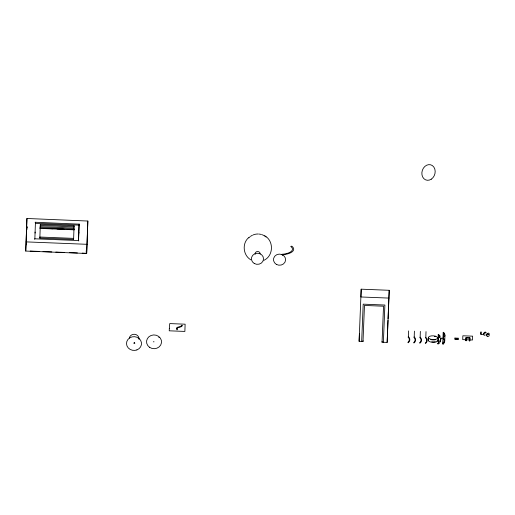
<?xml version="1.0" encoding="UTF-8"?>
<svg xmlns="http://www.w3.org/2000/svg" width="515" height="515" viewBox="0 0 515 515"><rect width="100%" height="100%" fill="white"/><g stroke="black" fill="none" stroke-linecap="round" stroke-linejoin="round"><path stroke-width="0.77" d="M486.186 332.935C486.089 330.785 482.632 332.993 483.868 334.351M483.694 334.493L480.907 334.377L481.004 331.834L480.952 333.057M25.75 251.069L26.941 218.482L87.846 221.032L87.035 244.31L86.662 253.489L25.75 251.069L26.941 218.482M26.432 244.799L26.535 241.651M26.967 229.452L27.044 227.154A1.931 1.249 70.7 0 1 27.018 226.381M34.853 239.089L35.445 222.268L79.465 224.16M39.848 238.072L40.325 224.443L74.083 225.853L73.6 239.411L39.848 238.072L39.887 237.035L73.645 238.381L73.6 239.411M78.512 240.827L79.098 224.096L78.525 240.544L78.879 240.898M86.263 251.816L86.314 250.232M86.662 253.489L87.846 221.032M159 337.164L158.993 337.434A5.929 2.356 2.3 0 1 158.955 337.66M359.116 341.303L361.189 289.179L389.218 290.293L387.145 342.417L382.059 342.23L383.521 306.2L364.472 305.447L363.004 341.471L359.116 341.303L359.393 333.508M361.189 289.179L360.918 296.975L388.947 298.088M361.678 341.419L363.197 304.159L384.892 305.041L383.379 342.269M363.004 341.471L363.03 340.698M382.059 342.23L382.085 341.458M387.145 342.417L387.995 320.375M408.434 336.707L408.08 337.055A3.83 3.515 2 0 1 407.861 342.391L408.183 342.765A4.352 3.991 2 0 0 408.434 336.707L408.633 330.913M414.208 336.932L413.854 337.28A3.83 3.515 2 0 1 413.642 342.623L413.963 342.996A4.352 3.991 2 0 0 414.208 336.932L414.408 331.139M420.15 337.171L419.802 337.518A3.83 3.515 2 0 1 419.583 342.855L419.905 343.228A4.352 3.991 2 0 0 420.15 337.171L420.356 331.377M425.815 337.396L425.467 337.743A3.83 3.515 2 0 1 425.248 343.08L425.57 343.454A4.352 3.991 2 0 0 425.815 337.396L426.021 331.602M443.531 332.297L443.325 338.091A4.352 3.991 2 0 1 443.08 344.149L442.758 343.775L443.177 332.645L443.531 332.297A4.352 3.991 2 0 1 444.702 336.514M443.08 344.149L443.158 341.979M444.722 341.181L444.928 335.387M457.346 339.288L457.326 338.786M457.442 339.353L457.417 338.645L455.987 338.587L455.968 339.147L457.397 339.14M469.281 340.833L469.32 339.881L466.41 339.765L466.371 340.718L465.837 340.698L465.946 337.718L469.918 337.879L469.809 340.853L469.281 340.833L469.384 338.065L466.468 337.949L466.429 338.902M466.371 340.718L466.468 337.949M27.018 227.862L27.044 227.154M35.065 233.063L35.104 232.033M40.325 224.443L40.286 225.473L74.038 226.89L74.083 225.853M78.769 233.353L78.879 232.323M388.059 318.791L389.218 290.293M465.837 340.698L465.875 339.745L462.721 339.623L462.856 335.78L472.635 336.166L472.5 340.009L469.847 339.906L469.809 340.853M465.908 338.67L465.946 337.718M469.345 339.018L469.384 338.065M469.88 338.825L469.918 337.879M480.959 333.16L480.907 334.351M438.748 337.911L438.143 334.962L438.349 334.544L438.58 334.866M440.57 340.196L440.634 338.49M428.326 339.61L428.461 340.763A4.699 1.867 2.3 0 0 434.164 342.314L435.304 342.172A4.699 1.867 2.3 0 0 437.57 340.158M438.529 338.928L438.104 340.602A5.89 2.337 2.3 0 1 439.05 341.13M428.39 338.162L428.519 337.898A4.596 1.822 2.3 0 1 428.692 337.434M438.6 339.597L438.104 340.602M440.087 341.561L440.299 341.136M440.396 341.851L441.014 338.419M488.98 334.55C490.377 331.821 485.458 333.398 486.933 335.31M439.816 342.346A5.89 2.337 2.3 0 1 437.988 343.949L438.658 341.136L438.233 337.892A5.89 2.337 2.3 0 0 438.349 334.544M437.988 343.949L438.941 341.252L438.233 337.892M248.7 237.582C241.812 243.363 243.061 255.421 250.85 259.83M443.325 338.091L442.977 338.439A3.83 3.515 2 0 1 442.758 343.775M34.486 239.134L34.872 238.805L78.525 240.544M263.88 260.345C273.574 255.955 274.044 240.898 264.762 235.799M485.355 334.988C482.845 336.623 483.469 332.239 485.677 332.89M438.033 338.175L438.555 337.969A5.639 2.24 2.3 0 0 438.98 337.743M437.814 343.511L438.336 343.305M435.349 339.752L434.235 339.894A4.596 1.822 2.3 0 1 430.759 339.572M435.272 341.735L434.158 341.87A4.596 1.822 2.3 0 1 431.782 341.78M35.072 222.306L35.445 222.268L35.406 223.304L79.059 225.132M26.123 241.889L87.035 244.31M30.211 251.063L39.011 251.41M43.009 251.571L51.809 251.919M55.813 252.08L64.613 252.427M69.409 252.62L77.411 252.936M82.207 253.129L86.211 253.29M153.309 341.786L154.043 341.818M40.067 226.684L74.121 228.106M39.842 227.688L74.237 229.13M44.2 228.396L53.013 228.763M57.017 228.93L64.233 229.233M69.042 229.439L74.649 229.671M39.816 228.396L74.212 229.832M438.143 334.962L438.651 335.207A5.639 2.24 2.3 0 1 439.327 337.486M437.93 340.299L438.432 340.55A5.639 2.24 2.3 0 1 439.173 341.091M442.958 337.982L443.28 338.355M428.577 340.357L428.429 337.499A4.699 1.867 2.3 0 1 435.529 336.166A4.699 1.867 2.3 0 1 435.42 339.398L434.28 339.54A4.699 1.867 2.3 0 1 428.57 337.988L428.461 340.763L428.055 338.876L428.429 337.499L428.519 337.898M438.922 335.709L439.025 336.205M441.065 338.786L440.943 337.859L440.988 338.226M440.679 338.844L440.57 338.001L440.615 338.342M443.177 332.645A3.83 3.515 2 0 1 443.872 333.43M444.117 333.881A3.83 3.515 2 0 1 444.291 334.364M428.493 339.797A4.699 1.867 2.3 0 0 428.313 340.273L428.441 339.881A4.596 1.822 2.3 0 1 428.609 339.417M437.48 339.765A4.596 1.822 2.3 0 1 436.971 341.136M434.357 336.372A4.596 1.822 2.3 0 1 435.458 336.598M437.119 337.331A4.596 1.822 2.3 0 1 437.525 338.728M282.426 255.215A15.186 6.032 2.3 0 0 282.214 254.777A15.592 6.193 2.3 0 0 291.812 246.176L290.737 246.37A14.375 5.71 2.3 0 1 281.898 254.301M255.208 254.301A2.498 2.292 2 0 1 257.41 251.513A2.498 2.292 2 0 1 260.139 253.901M248.88 237.879A11.787 10.821 2 0 1 249.936 236.855M250.515 236.398A11.787 10.821 2 0 1 252.447 235.233M253.135 234.93A11.787 10.821 2 0 1 258.395 234.016M259.161 234.074A11.787 10.821 2 0 1 261.427 234.512M262.154 234.743A11.787 10.821 2 0 1 266.055 237.009M129.381 338.091A4.835 4.435 2 0 1 134.808 334.312A4.835 4.435 2 0 1 138.966 339.314M86.275 251.462A1.931 1.255 70.6 0 1 86.237 252.582M169.326 328.512L169.242 330.81L184.872 331.428L185.123 324.193L169.738 323.587L169.326 328.512M176.735 328.3L176.684 329.716L177.418 329.742L177.475 328.132A2.305 0.914 2.3 0 1 178.634 327.386A5.929 2.356 2.3 0 0 182.368 325.358L181.46 325.326A5.015 1.989 2.3 0 1 178.299 327.038L178.216 327.077A3.154 1.255 2.3 0 0 176.619 328.094L176.735 328.3M454.919 338.072L454.874 339.462L458.421 339.604L458.472 338.213L454.919 338.072M134.621 342.707L133.906 342.874L134.003 343.55L134.808 343.357L134.621 342.707M136.868 349.93L134.975 350.38A7.5 6.882 2 0 1 126.851 341.432A7.5 6.882 2 0 1 139.076 338.503A7.5 6.882 2 0 1 136.868 349.93M487.139 336.186A1.275 1.172 2 0 0 489.192 335.445A1.275 1.172 2 0 0 487.46 334.184A1.275 1.172 2 0 0 487.139 336.186M431.261 179.194A7.963 6.528 -72.6 0 0 432.407 165.611A7.963 6.528 -72.6 0 0 421.882 172.577A7.963 6.528 -72.6 0 0 431.261 179.194M276.317 264.362A6.071 5.568 2 0 0 285.606 259.908A6.071 5.568 2 0 0 276.709 254.725A6.071 5.568 2 0 0 276.317 264.362M254.243 263.487A6.071 5.568 2 0 0 263.532 259.026A6.071 5.568 2 0 0 254.635 253.85A6.071 5.568 2 0 0 254.243 263.487M149.472 347.252A7.5 6.882 2 0 0 161.478 342.765A7.5 6.882 2 0 0 151.178 335.439A7.5 6.882 2 0 0 149.472 347.252"/></g></svg>
